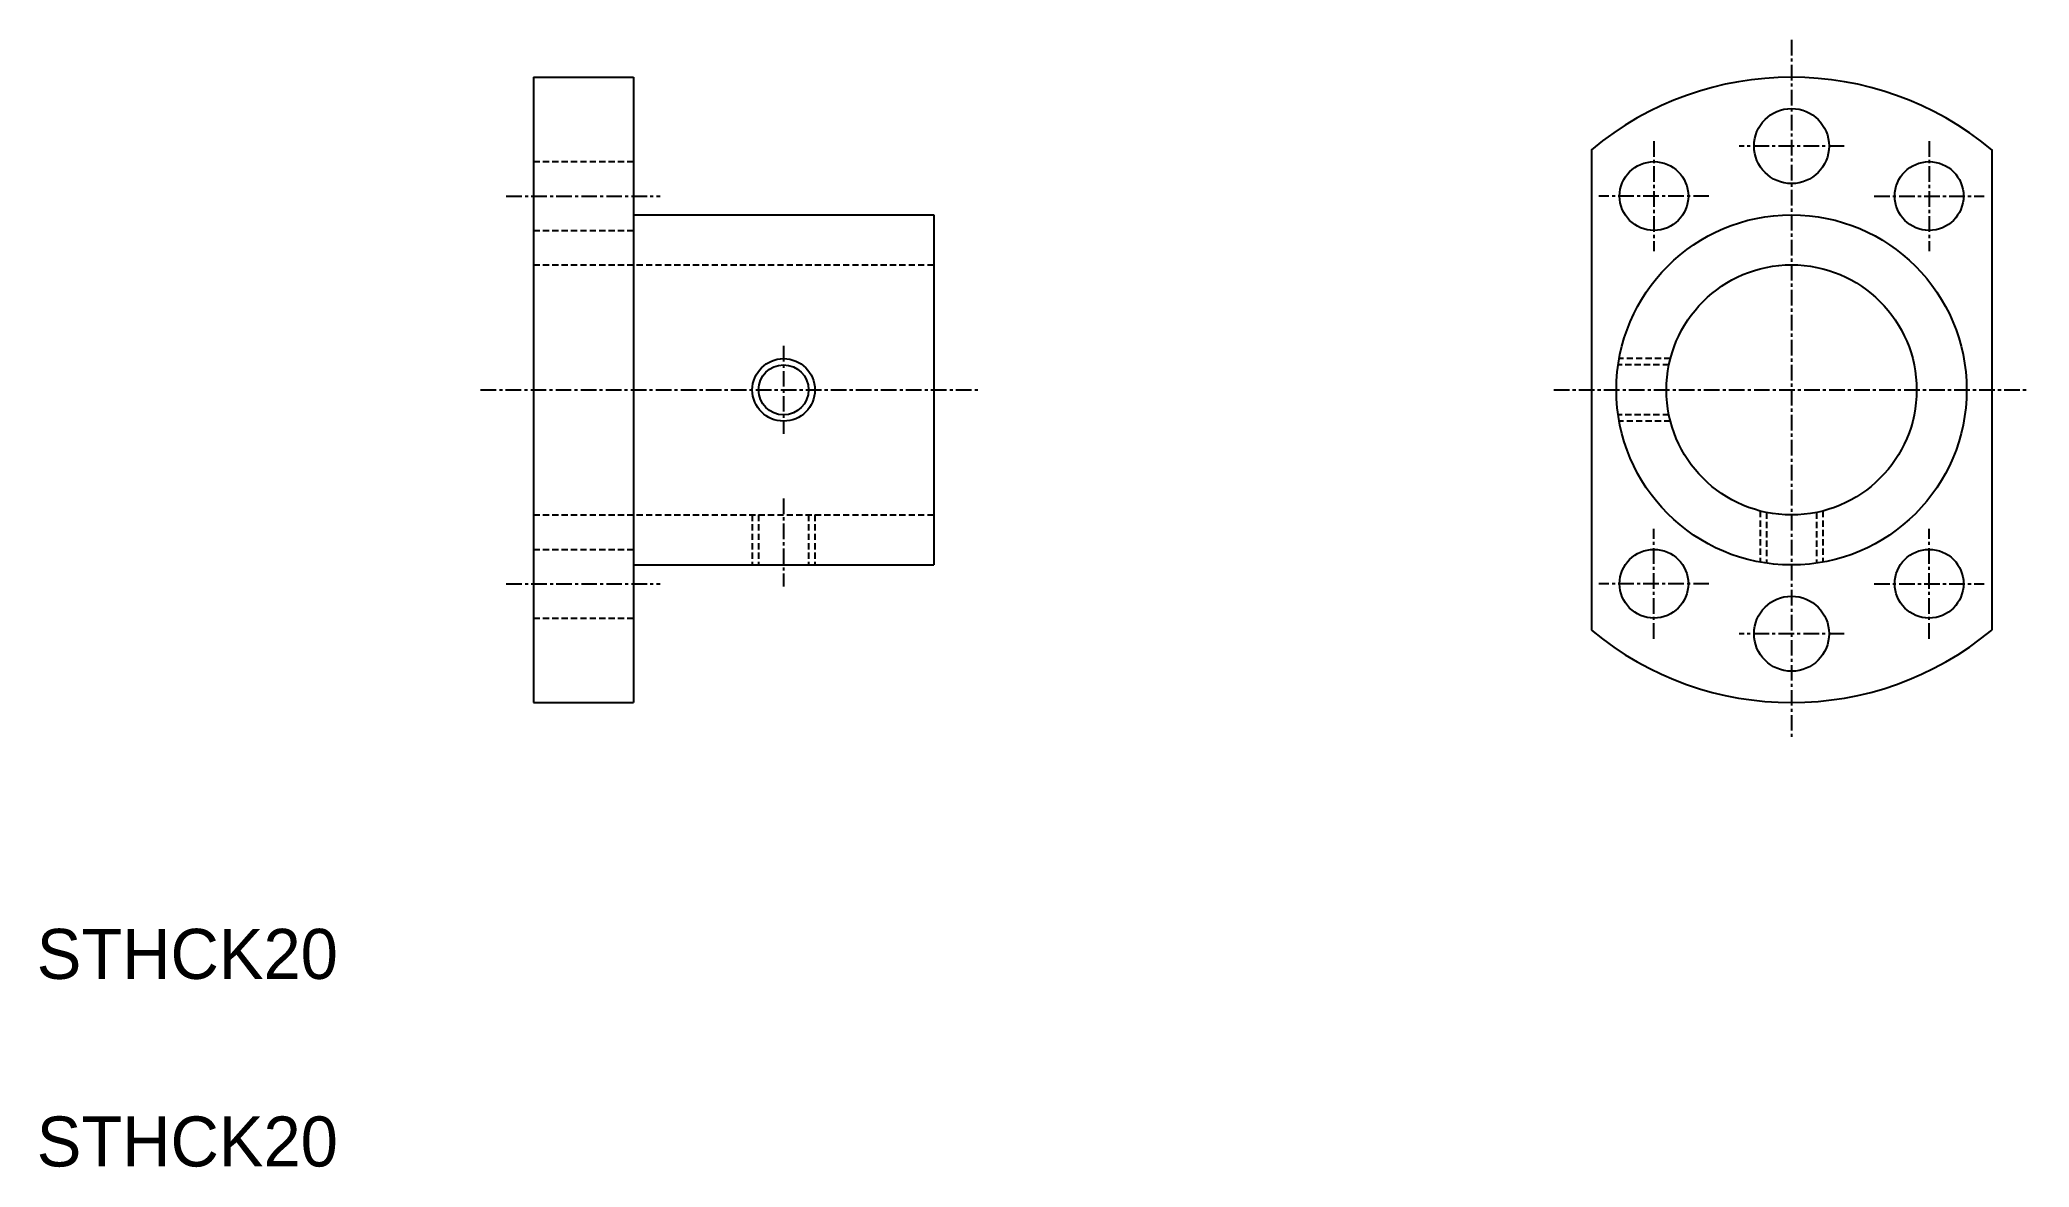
# Model space of a CAD drawing. Extents: x 67 to 226, y 71 to 161.
import ezdxf

# ---------------------------------------------------------------- set-up
doc = ezdxf.new("R2010")
doc.units = 0
doc.linetypes.add('CENTER', pattern=[2, 1.25, -0.25, 0.25, -0.25])
doc.linetypes.add('DASHED', pattern=[0.75, 0.5, -0.25])
doc.layers.get('0').update_dxf_attribs({"linetype": 'CONTINUOUS'})
doc.layers.add('CENTER', color=1, linetype='CENTER')

msp = doc.modelspace()

# ---------------------------------------------------------------- linework, layer by layer
at = {"color": 7, "linetype": 'CONTINUOUS'}
for p, q in [((106.91, 158.48), (106.91, 108.48)), ((106.91, 158.48), (114.91, 158.48)), ((114.91, 158.48), (114.91, 108.48)), ((191.49, 152.69), (191.49, 114.27)), ((223.49, 152.69), (223.49, 114.27)), ((114.91, 147.48), (138.91, 147.48)), ((138.91, 147.48), (138.91, 119.48)), ((106.91, 145.98), (106.91, 145.98)), ((106.91, 133.48), (106.91, 133.48)), ((114.91, 119.48), (138.91, 119.48)), ((106.91, 108.48), (114.91, 108.48))]:
    msp.add_line(p, q, dxfattribs=at)
at = {"color": 3, "linetype": 'DASHED'}
for p, q in [((106.91, 151.73), (114.91, 151.73)), ((106.91, 146.23), (114.91, 146.23)), ((106.91, 143.48), (138.91, 143.48)), ((197.69, 135.48), (193.63, 135.48)), ((197.81, 135.98), (193.72, 135.98)), ((197.69, 131.48), (193.63, 131.48)), ((197.81, 130.98), (193.72, 130.98)), ((106.91, 123.48), (138.91, 123.48)), ((124.41, 123.48), (124.41, 119.48)), ((124.91, 123.48), (124.91, 119.48)), ((128.91, 123.48), (128.91, 119.48)), ((129.41, 123.48), (129.41, 119.48)), ((204.99, 123.79), (204.99, 119.7)), ((205.49, 123.68), (205.49, 119.62)), ((209.49, 123.68), (209.49, 119.62)), ((209.99, 123.79), (209.99, 119.7)), ((106.91, 120.73), (114.91, 120.73)), ((106.91, 115.23), (114.91, 115.23))]:
    msp.add_line(p, q, dxfattribs=at)
at = {"color": 7, "linetype": 'CONTINUOUS'}
for centre, radius in [((207.49, 152.98), 3), ((196.49, 148.98), 2.75), ((218.49, 148.98), 2.75), ((207.49, 133.48), 14), ((207.49, 133.48), 10), ((126.91, 133.48), 2), ((196.49, 117.98), 2.75), ((218.49, 117.98), 2.75), ((207.49, 113.98), 3)]:
    msp.add_circle(centre, radius, dxfattribs=at)
at = {"color": 3, "linetype": 'CONTINUOUS'}
msp.add_circle((126.91, 133.48), 2.5, dxfattribs=at)
at = {"color": 7, "linetype": 'CONTINUOUS'}
for start, end in [(50.2082, 129.7918), (230.2082, 309.7918)]:
    msp.add_arc((207.49, 133.48), 25, start, end, dxfattribs=at)
at = {"layer": 'CENTER', "color": 1, "linetype": 'CENTER'}
for p, q in [((207.49, 161.48), (207.49, 105.48)), ((196.49, 153.37), (196.49, 144.58)), ((211.69, 152.98), (203.3, 152.98)), ((218.49, 153.37), (218.49, 144.58)), ((104.74, 148.98), (117.05, 148.98)), ((200.89, 148.98), (192.09, 148.98)), ((214.09, 148.98), (222.89, 148.98)), ((126.91, 136.99), (126.91, 129.96)), ((102.69, 133.48), (142.64, 133.48)), ((188.49, 133.48), (226.49, 133.48)), ((126.91, 124.79), (126.91, 117.76)), ((196.49, 113.58), (196.49, 122.37)), ((218.49, 113.58), (218.49, 122.37)), ((104.74, 117.98), (117.05, 117.98)), ((200.89, 117.98), (192.09, 117.98)), ((214.09, 117.98), (222.89, 117.98)), ((211.69, 113.98), (203.3, 113.98))]:
    msp.add_line(p, q, dxfattribs=at)

# ---------------------------------------------------------------- texts
at = {"color": 7, "linetype": 'CONTINUOUS'}
for p in [(67.2, 86.38), (67.2, 71.38)]:
    msp.add_text('STHCK20', height=4, dxfattribs=at).set_placement(p)

doc.saveas('drawing.dxf')
